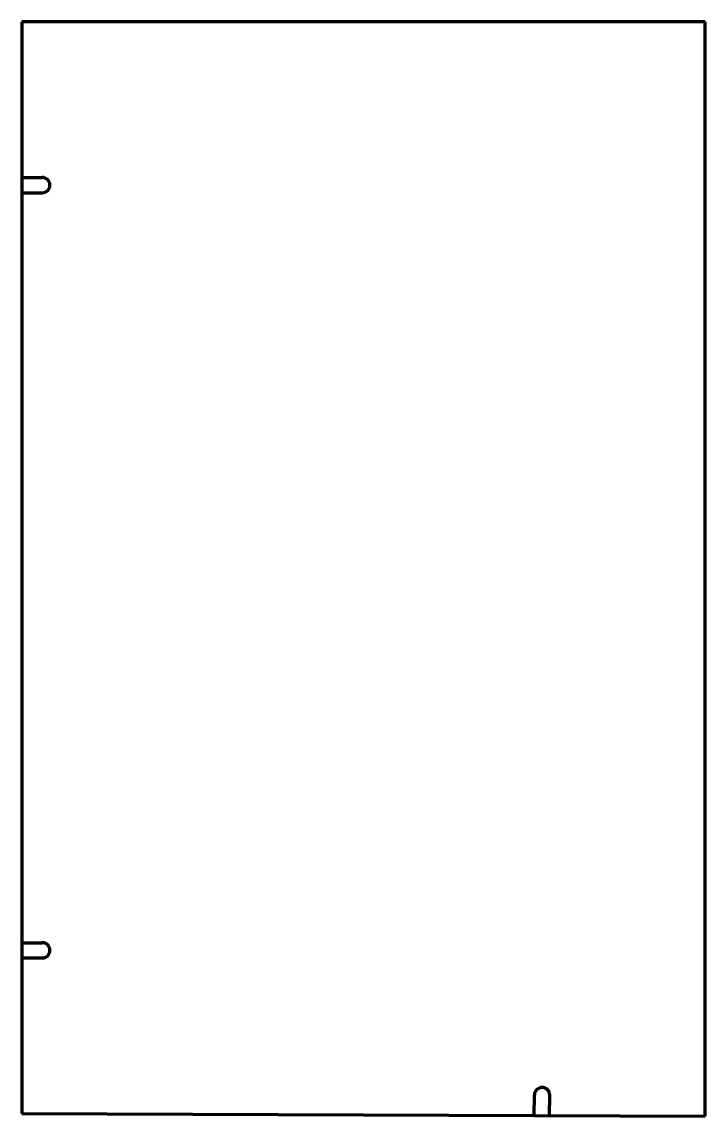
# Model space of a CAD drawing. Header units: inches. Extents: x 0 to 33.5, y 0 to 53.6.
import ezdxf

# ---------------------------------------------------------------- set-up
doc = ezdxf.new("R2010")
doc.units = ezdxf.units.IN
doc.header["$MEASUREMENT"] = 0
doc.layers.add('1', color=7, linetype='Continuous')

msp = doc.modelspace()

# ---------------------------------------------------------------- linework, layer by layer
at = {"color": 7, "lineweight": 90}
for p, q in [((0, 53.625), (0, 0.125)), ((33.5, 53.625), (0, 53.625)), ((33.5, 0), (33.5, 53.625)), ((0, 0.125), (33.5, 0))]:
    msp.add_line(p, q, dxfattribs=at)
at = {"layer": '1', "color": 7, "lineweight": 90}
for p, q in [((0, 46), (1, 46)), ((0, 45.25), (1, 45.25)), ((0, 8.5), (1, 8.5)), ((0, 7.75), (1, 7.75)), ((25.125, 0.031), (25.129, 1.031)), ((25.875, 0.028), (25.879, 1.028))]:
    msp.add_line(p, q, dxfattribs=at)
for centre, start, end in [((1, 45.625), 270, 450), ((1, 8.125), 270, 450), ((25.504, 1.03), 359.7862, 539.7862)]:
    msp.add_arc(centre, 0.375, start, end, dxfattribs=at)

doc.saveas('drawing.dxf')
